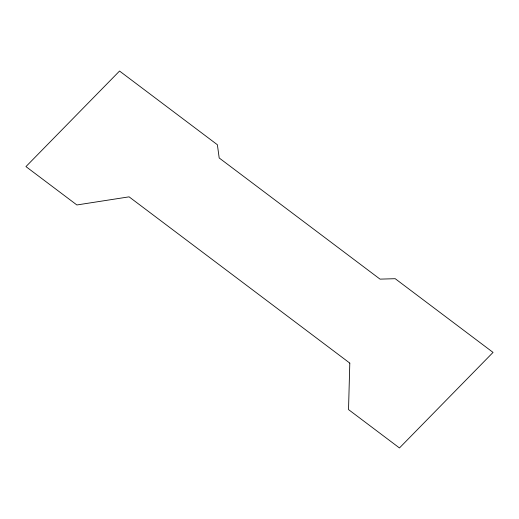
<?xml version="1.0" encoding="UTF-8"?>
<svg xmlns="http://www.w3.org/2000/svg" width="519" height="519" viewBox="0 0 519 519"><rect width="100%" height="100%" fill="white"/><g stroke="black" fill="none" stroke-linecap="round" stroke-linejoin="round"><path stroke-width="0.78" d="M349.8 363.105L348.528 409.588L399.461 447.955L493.05 352.401L395.206 278.697L380.031 279.131L219.187 157.971L217.383 144.749L119.539 71.045L25.95 166.599L76.883 204.966L129.088 196.844L349.8 363.105"/></g></svg>
